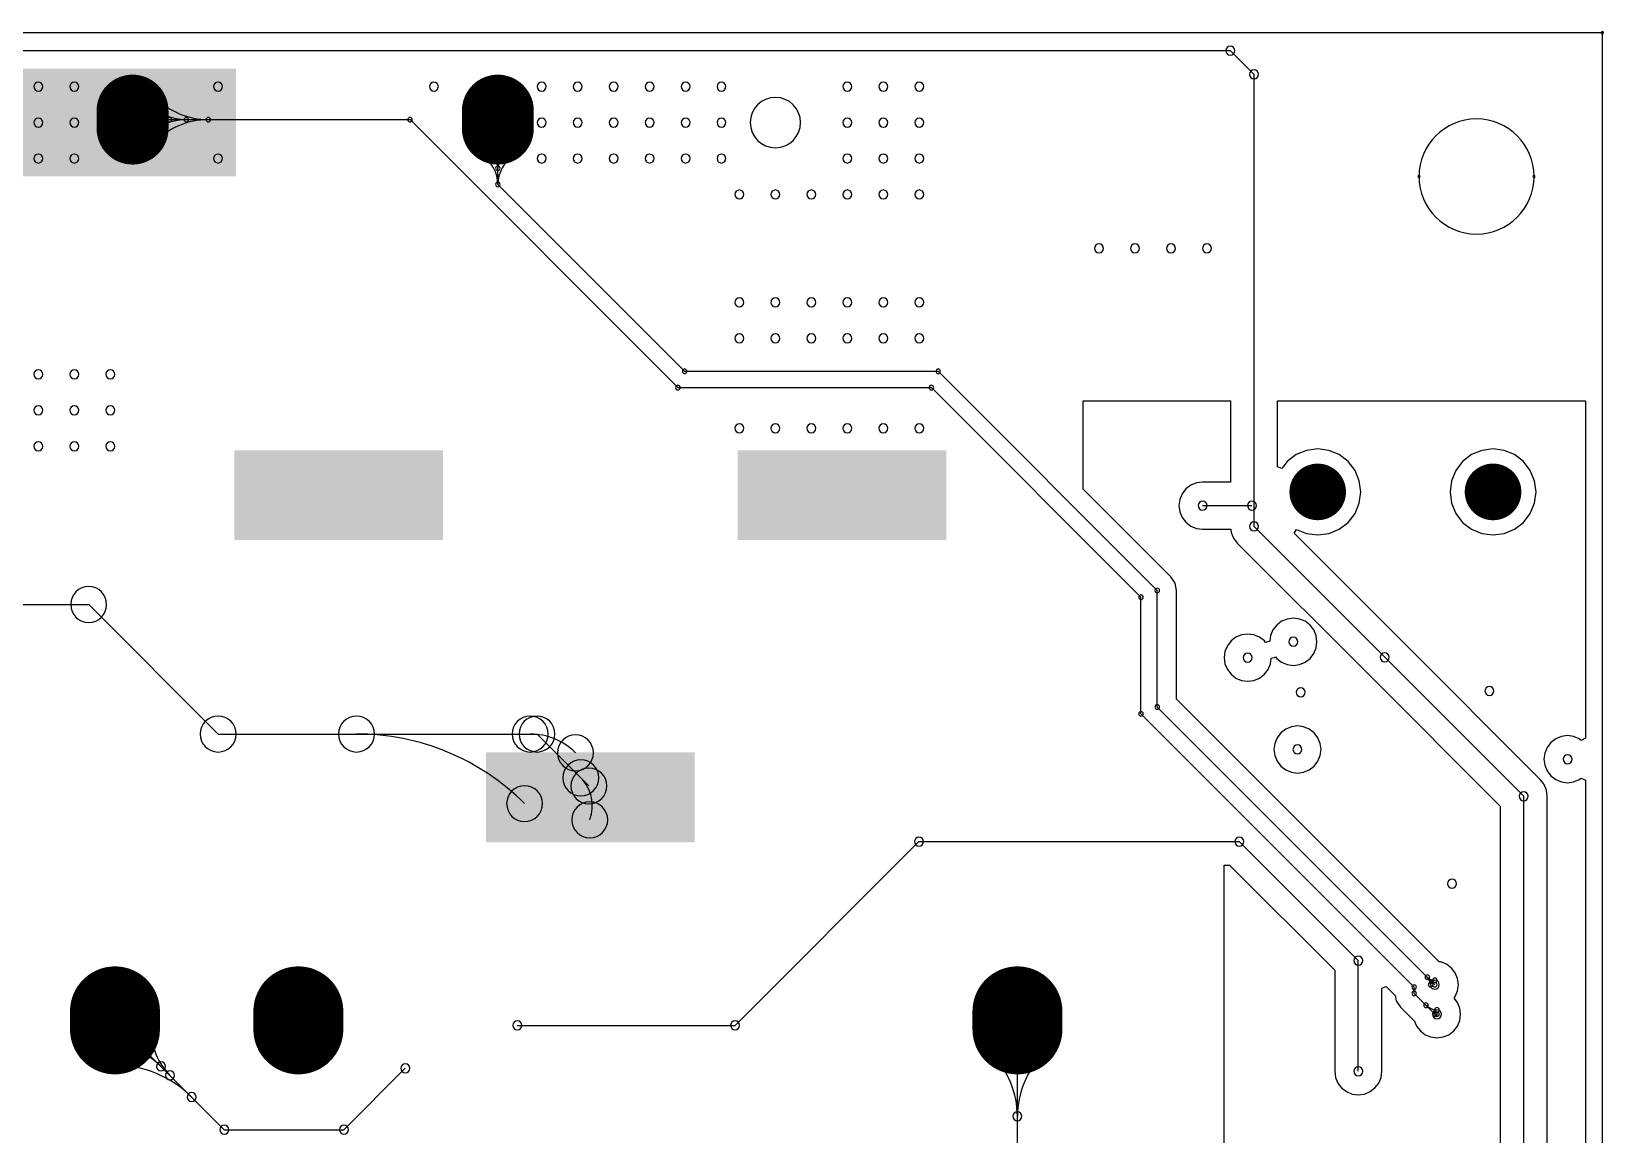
# Model space of a CAD drawing. Header units: inches. Extents: x 32166 to 66782, y 2386 to 7162.
# Drawn here: x 33977.5 to 34174.3, y 3214.7 to 3352.7 of the extents above; entities that cross this region are included whole.
import ezdxf

# ---------------------------------------------------------------- set-up
doc = ezdxf.new("R2010")
doc.units = ezdxf.units.IN
doc.header["$LTSCALE"] = 0.64311
doc.header["$MEASUREMENT"] = 0
for name, color, linetype in [('KEEPOUTLAYER', 6, 'CONTINUOUS'), ('MIDLAYER2', 76, 'CONTINUOUS'), ('MULTILAYER', 9, 'CONTINUOUS')]:
    doc.layers.add(name, color=color, linetype=linetype)

msp = doc.modelspace()

# ---------------------------------------------------------------- linework, layer by layer
at = {"layer": 'KEEPOUTLAYER'}
for p in [(32666.61, 3352.51), (34174.11, 3145.51)]:
    msp.add_line(p, (34174.11, 3352.51), dxfattribs=at)
for centre, radius, start, end in [((34174.11, 3352.51), 0.143, 0, 180), ((34174.11, 3352.51), 0.143, 180, 0), ((34174.11, 3352.51), 0.112, 0, 180), ((34174.11, 3352.51), 0.112, 180, 0), ((34158.36, 3334.51), 7.2, 0, 180), ((34151.16, 3334.51), 0.143, 0, 180), ((34151.16, 3334.51), 0.143, 180, 0), ((34158.36, 3334.51), 7.2, 180, 0), ((34165.56, 3334.51), 0.143, 0, 180), ((34165.56, 3334.51), 0.143, 180, 0)]:
    msp.add_arc(centre, radius, start, end, dxfattribs=at)
at = {"layer": 'MIDLAYER2'}
for p, q in [((33876.12, 3350.26), (34127.54, 3350.26)), ((34127.54, 3350.26), (34130.51, 3347.29)), ((34130.51, 3290.73), (34130.51, 3347.29)), ((33993.44, 3341.62), (34024.88, 3341.62)), ((34024.88, 3341.62), (34058.41, 3308.1)), ((34035.87, 3333.52), (34035.87, 3341.62)), ((34035.87, 3333.52), (34059.25, 3310.14)), ((34059.25, 3310.14), (34090.98, 3310.14)), ((34090.98, 3310.14), (34118.4, 3282.72)), ((34058.41, 3308.1), (34090.13, 3308.1)), ((34090.13, 3308.1), (34116.36, 3281.87)), ((34109.13, 3295.41), (34109.13, 3306.43)), ((34109.13, 3306.43), (34127.56, 3306.43)), ((34127.56, 3306.43), (34127.56, 3296.29)), ((34133.46, 3298.17), (34133.46, 3306.43)), ((34133.46, 3306.43), (34171.99, 3306.43)), ((34171.99, 3306.43), (34171.99, 3264.23)), ((34135.79, 3299.71), (34134.67, 3298.86)), ((34137.09, 3300.25), (34135.79, 3299.71)), ((34138.48, 3300.44), (34137.09, 3300.25)), ((34139.87, 3300.25), (34138.48, 3300.44)), ((34141.17, 3299.71), (34139.87, 3300.25)), ((34142.29, 3298.86), (34141.17, 3299.71)), ((34157.73, 3299.71), (34156.61, 3298.86)), ((34159.03, 3300.25), (34157.73, 3299.71)), ((34160.43, 3300.44), (34159.03, 3300.25)), ((34161.82, 3300.25), (34160.43, 3300.44)), ((34163.12, 3299.71), (34161.82, 3300.25)), ((34164.24, 3298.86), (34163.12, 3299.71)), ((34134, 3297.98), (34133.46, 3298.17)), ((34134.67, 3298.86), (34134, 3297.98)), ((34143.15, 3297.74), (34142.29, 3298.86)), ((34143.69, 3296.44), (34143.15, 3297.74)), ((34155.76, 3297.74), (34155.22, 3296.44)), ((34156.61, 3298.86), (34155.76, 3297.74)), ((34165.09, 3297.74), (34164.24, 3298.86)), ((34165.63, 3296.44), (34165.09, 3297.74)), ((34122.59, 3295.89), (34121.98, 3295.42)), ((34123.31, 3296.19), (34122.59, 3295.89)), ((34124.07, 3296.29), (34123.31, 3296.19)), ((34127.56, 3296.29), (34124.07, 3296.29)), ((34143.87, 3295.05), (34143.69, 3296.44)), ((34155.22, 3296.44), (34155.04, 3295.05)), ((34165.81, 3295.05), (34165.63, 3296.44)), ((34120.11, 3284.43), (34109.13, 3295.41)), ((34121.22, 3294.1), (34121.12, 3293.34)), ((34121.51, 3294.81), (34121.22, 3294.1)), ((34121.98, 3295.42), (34121.51, 3294.81)), ((34143.69, 3293.65), (34143.87, 3295.05)), ((34155.04, 3295.05), (34155.22, 3293.65)), ((34165.63, 3293.65), (34165.81, 3295.05)), ((34121.12, 3293.34), (34121.22, 3292.57)), ((34121.22, 3292.57), (34121.51, 3291.86)), ((34121.51, 3291.86), (34121.98, 3291.25)), ((34124.07, 3293.34), (34130.24, 3293.34)), ((34142.29, 3291.24), (34143.15, 3292.35)), ((34143.15, 3292.35), (34143.69, 3293.65)), ((34155.22, 3293.65), (34155.76, 3292.35)), ((34155.76, 3292.35), (34156.61, 3291.24)), ((34164.24, 3291.24), (34165.09, 3292.35)), ((34165.09, 3292.35), (34165.63, 3293.65)), ((34121.98, 3291.25), (34122.59, 3290.78)), ((34122.59, 3290.78), (34123.31, 3290.49)), ((34123.31, 3290.49), (34124.07, 3290.39)), ((34124.07, 3290.39), (34127.6, 3290.39)), ((34127.6, 3290.39), (34127.66, 3289.96)), ((34127.66, 3289.96), (34127.78, 3289.67)), ((34130.51, 3290.73), (34146.87, 3274.37)), ((34135.53, 3289.88), (34135.84, 3290.35)), ((34148.95, 3276.46), (34135.53, 3289.88)), ((34135.84, 3290.35), (34137.09, 3289.84)), ((34137.09, 3289.84), (34138.48, 3289.66)), ((34138.48, 3289.66), (34139.87, 3289.84)), ((34139.87, 3289.84), (34141.17, 3290.38)), ((34141.17, 3290.38), (34142.29, 3291.24)), ((34156.61, 3291.24), (34157.73, 3290.38)), ((34157.73, 3290.38), (34159.03, 3289.84)), ((34159.03, 3289.84), (34160.43, 3289.66)), ((34160.43, 3289.66), (34161.82, 3289.84)), ((34161.82, 3289.84), (34163.12, 3290.38)), ((34163.12, 3290.38), (34164.24, 3291.24)), ((34127.78, 3289.67), (34127.95, 3289.25)), ((34127.95, 3289.25), (34128.42, 3288.64)), ((34128.42, 3288.64), (34144.78, 3272.28)), ((34120.64, 3283.64), (34120.11, 3284.43)), ((34118.4, 3268.14), (34118.4, 3282.72)), ((34120.82, 3282.72), (34120.64, 3283.64)), ((34120.82, 3269.14), (34120.82, 3282.72)), ((33946.85, 3280.96), (33984.66, 3280.96)), ((33984.66, 3280.96), (34000.86, 3264.76)), ((34116.36, 3267.29), (34116.36, 3281.87)), ((34133.35, 3278.39), (34132.88, 3277.78)), ((34133.96, 3278.86), (34133.35, 3278.39)), ((34134.67, 3279.15), (34133.96, 3278.86)), ((34135.44, 3279.25), (34134.67, 3279.15)), ((34136.2, 3279.15), (34135.44, 3279.25)), ((34136.91, 3278.86), (34136.2, 3279.15)), ((34137.52, 3278.39), (34136.91, 3278.86)), ((34137.99, 3277.78), (34137.52, 3278.39)), ((34127.63, 3276.41), (34127.17, 3275.8)), ((34128.25, 3276.88), (34127.63, 3276.41)), ((34128.96, 3277.17), (34128.25, 3276.88)), ((34129.72, 3277.27), (34128.96, 3277.17)), ((34130.48, 3277.17), (34129.72, 3277.27)), ((34131.2, 3276.88), (34130.48, 3277.17)), ((34131.81, 3276.41), (34131.2, 3276.88)), ((34131.94, 3276.23), (34131.81, 3276.41)), ((34131.95, 3276.23), (34131.94, 3276.23)), ((34132.5, 3276.38), (34131.95, 3276.23)), ((34132.59, 3277.07), (34132.5, 3276.38)), ((34132.88, 3277.78), (34132.59, 3277.07)), ((34138.28, 3277.07), (34137.99, 3277.78)), ((34138.39, 3276.3), (34138.28, 3277.07)), ((34138.28, 3275.54), (34138.39, 3276.3)), ((34166.34, 3259.06), (34148.95, 3276.46)), ((34148.95, 3276.46), (34148.95, 3276.46)), ((34126.87, 3275.09), (34126.77, 3274.32)), ((34126.77, 3274.32), (34126.87, 3273.56)), ((34127.17, 3275.8), (34126.87, 3275.09)), ((34132.57, 3273.56), (34132.66, 3274.25)), ((34132.66, 3274.25), (34133.21, 3274.39)), ((34133.21, 3274.39), (34133.21, 3274.4)), ((34133.21, 3274.4), (34133.35, 3274.22)), ((34133.35, 3274.22), (34133.96, 3273.75)), ((34136.91, 3273.75), (34137.52, 3274.22)), ((34137.52, 3274.22), (34137.99, 3274.83)), ((34137.99, 3274.83), (34138.28, 3275.54)), ((34146.87, 3274.37), (34164.26, 3256.98)), ((34126.87, 3273.56), (34127.17, 3272.85)), ((34127.17, 3272.85), (34127.63, 3272.24)), ((34127.63, 3272.24), (34128.25, 3271.77)), ((34131.2, 3271.77), (34131.81, 3272.24)), ((34131.81, 3272.24), (34132.28, 3272.85)), ((34132.28, 3272.85), (34132.57, 3273.56)), ((34133.96, 3273.75), (34134.67, 3273.45)), ((34134.67, 3273.45), (34135.44, 3273.35)), ((34135.44, 3273.35), (34136.2, 3273.45)), ((34136.2, 3273.45), (34136.91, 3273.75)), ((34144.78, 3272.28), (34144.78, 3272.28)), ((34144.78, 3272.28), (34161.31, 3255.75)), ((34128.25, 3271.77), (34128.96, 3271.47)), ((34128.96, 3271.47), (34129.72, 3271.37)), ((34129.72, 3271.37), (34130.48, 3271.47)), ((34130.48, 3271.47), (34131.2, 3271.77)), ((34153.68, 3236.28), (34120.82, 3269.14)), ((34116.36, 3267.29), (34150.55, 3233.1)), ((34118.4, 3268.14), (34153.14, 3233.4)), ((34000.86, 3264.76), (34040.77, 3264.76)), ((34040.77, 3264.76), (34047.27, 3258.26)), ((34133.4, 3264.3), (34133.1, 3263.59)), ((34133.87, 3264.91), (34133.4, 3264.3)), ((34134.48, 3265.38), (34133.87, 3264.91)), ((34135.19, 3265.68), (34134.48, 3265.38)), ((34135.95, 3265.78), (34135.19, 3265.68)), ((34136.72, 3265.68), (34135.95, 3265.78)), ((34137.43, 3265.38), (34136.72, 3265.68)), ((34138.04, 3264.91), (34137.43, 3265.38)), ((34138.51, 3264.3), (34138.04, 3264.91)), ((34138.8, 3263.59), (34138.51, 3264.3)), ((34168.98, 3264.46), (34168.27, 3264.17)), ((34169.75, 3264.56), (34168.98, 3264.46)), ((34170.51, 3264.46), (34169.75, 3264.56)), ((34171.22, 3264.17), (34170.51, 3264.46)), ((34133.1, 3263.59), (34133, 3262.83)), ((34133, 3262.83), (34133.1, 3262.06)), ((34138.9, 3262.83), (34138.8, 3263.59)), ((34138.8, 3262.06), (34138.9, 3262.83)), ((34166.9, 3262.38), (34166.8, 3261.61)), ((34167.19, 3263.09), (34166.9, 3262.38)), ((34167.66, 3263.7), (34167.19, 3263.09)), ((34168.27, 3264.17), (34167.66, 3263.7)), ((34171.47, 3263.97), (34171.22, 3264.17)), ((34171.99, 3264.23), (34171.47, 3263.97)), ((34133.1, 3262.06), (34133.4, 3261.35)), ((34133.4, 3261.35), (34133.87, 3260.74)), ((34133.87, 3260.74), (34134.48, 3260.27)), ((34137.43, 3260.27), (34138.04, 3260.74)), ((34138.04, 3260.74), (34138.51, 3261.35)), ((34138.51, 3261.35), (34138.8, 3262.06)), ((34166.8, 3261.61), (34166.9, 3260.85)), ((34166.9, 3260.85), (34167.19, 3260.14)), ((34134.48, 3260.27), (34135.19, 3259.98)), ((34135.19, 3259.98), (34135.95, 3259.88)), ((34135.95, 3259.88), (34136.72, 3259.98)), ((34136.72, 3259.98), (34137.43, 3260.27)), ((34166.58, 3258.76), (34166.34, 3259.06)), ((34166.81, 3258.45), (34166.58, 3258.76)), ((34167.11, 3257.74), (34166.81, 3258.45)), ((34167.19, 3260.14), (34167.66, 3259.53)), ((34167.66, 3259.53), (34168.27, 3259.06)), ((34168.27, 3259.06), (34168.98, 3258.76)), ((34168.98, 3258.76), (34169.75, 3258.66)), ((34169.75, 3258.66), (34170.51, 3258.76)), ((34170.51, 3258.76), (34171.22, 3259.06)), ((34171.22, 3259.06), (34171.47, 3259.25)), ((34171.47, 3259.25), (34171.99, 3259)), ((34171.99, 3259), (34171.99, 3189.84)), ((34164.26, 3207.75), (34164.26, 3256.98)), ((34167.21, 3256.98), (34167.11, 3257.74)), ((34167.21, 3207.75), (34167.21, 3256.98)), ((34161.31, 3255.75), (34161.31, 3207.75)), ((34065.57, 3228.31), (34088.57, 3251.31)), ((34088.57, 3251.31), (34128.67, 3251.31)), ((34128.67, 3251.31), (34143.56, 3236.42)), ((34126.77, 3213.19), (34126.77, 3248.36)), ((34126.77, 3248.36), (34127.45, 3248.36)), ((34127.45, 3248.36), (34140.61, 3235.2)), ((34140.61, 3235.2), (34140.61, 3222.57)), ((34143.56, 3222.57), (34143.56, 3236.42)), ((34153.91, 3236.25), (34153.68, 3236.28)), ((34154.62, 3235.95), (34153.91, 3236.25)), ((34155.23, 3235.48), (34154.62, 3235.95)), ((34155.7, 3234.87), (34155.23, 3235.48)), ((34155.99, 3234.16), (34155.7, 3234.87)), ((34146.51, 3232.98), (34147.04, 3233.19)), ((34146.51, 3222.57), (34146.51, 3232.98)), ((34147.04, 3233.19), (34148.18, 3232.05)), ((34150.55, 3232.32), (34150.55, 3233.1)), ((34156.09, 3233.4), (34155.99, 3234.16)), ((34155.99, 3232.63), (34156.09, 3233.4)), ((34148.18, 3232.05), (34148.31, 3231.4)), ((34148.31, 3231.4), (34148.84, 3230.61)), ((34150.55, 3232.32), (34153.16, 3229.71)), ((34155.55, 3231.73), (34155.7, 3231.92)), ((34155.97, 3231.18), (34155.55, 3231.73)), ((34155.7, 3231.92), (34155.99, 3232.63)), ((34156.26, 3230.47), (34155.97, 3231.18)), ((33987.95, 3228.94), (34001.63, 3215.26)), ((34100.9, 3210.45), (34100.9, 3228.94)), ((34148.84, 3230.61), (34150.6, 3228.84)), ((34153.16, 3229.71), (34153.41, 3229.71)), ((34155.97, 3228.23), (34156.26, 3228.94)), ((34156.36, 3229.71), (34156.26, 3230.47)), ((34156.26, 3228.94), (34156.36, 3229.71)), ((34038.3, 3228.31), (34065.57, 3228.31)), ((34150.6, 3228.84), (34150.86, 3228.23)), ((34150.86, 3228.23), (34151.33, 3227.62)), ((34151.33, 3227.62), (34151.94, 3227.15)), ((34151.94, 3227.15), (34152.65, 3226.86)), ((34154.18, 3226.86), (34154.89, 3227.15)), ((34154.89, 3227.15), (34155.5, 3227.62)), ((34155.5, 3227.62), (34155.97, 3228.23)), ((34152.65, 3226.86), (34153.41, 3226.76)), ((34153.41, 3226.76), (34154.18, 3226.86)), ((34016.61, 3215.26), (34024.29, 3222.94)), ((34140.61, 3222.57), (34140.71, 3221.81)), ((34140.71, 3221.81), (34141, 3221.1)), ((34141, 3221.1), (34141.47, 3220.49)), ((34145.64, 3220.49), (34146.11, 3221.1)), ((34146.11, 3221.1), (34146.41, 3221.81)), ((34146.41, 3221.81), (34146.51, 3222.57)), ((34141.47, 3220.49), (34141.47, 3220.49)), ((34141.47, 3220.49), (34141.47, 3220.49)), ((34141.47, 3220.49), (34141.47, 3220.49)), ((34141.47, 3220.49), (34141.47, 3220.49)), ((34141.47, 3220.49), (34141.47, 3220.49)), ((34141.47, 3220.49), (34141.47, 3220.49)), ((34141.47, 3220.49), (34141.47, 3220.49)), ((34141.47, 3220.49), (34141.47, 3220.49)), ((34141.47, 3220.49), (34141.47, 3220.49)), ((34141.47, 3220.49), (34141.47, 3220.49)), ((34141.47, 3220.49), (34141.47, 3220.49)), ((34141.47, 3220.49), (34142.08, 3220.02)), ((34142.08, 3220.02), (34142.79, 3219.72)), ((34142.79, 3219.72), (34143.56, 3219.62)), ((34143.56, 3219.62), (34144.32, 3219.72)), ((34144.32, 3219.72), (34145.03, 3220.02)), ((34144.32, 3219.72), (34144.32, 3219.72)), ((34144.32, 3219.72), (34144.32, 3219.72)), ((34145.03, 3220.02), (34145.64, 3220.49)), ((34145.64, 3220.49), (34145.64, 3220.49)), ((34145.64, 3220.49), (34145.64, 3220.49)), ((34001.63, 3215.26), (34016.61, 3215.26))]:
    msp.add_line(p, q, dxfattribs=at)
for points, const_width in [([(33990.15, 3342.75), (33990.15, 3340.5)], 9), ([(34035.87, 3342.75), (34035.87, 3340.5)], 9), ([(33993.44, 3340.95), (33993.44, 3342.3)], 2.25), ([(33987.95, 3227.82), (33987.95, 3230.07)], 11.25), ([(34010.9, 3227.82), (34010.9, 3230.07)], 11.25), ([(34100.9, 3227.82), (34100.9, 3230.07)], 11.25)]:
    msp.add_lwpolyline(points, dxfattribs=dict(at, const_width=const_width))
for points, const_width in [([(33987.9, 3342.75, 1), (33992.4, 3342.75, 1)], 4.5), ([(34033.62, 3342.75, 1), (34038.12, 3342.75, 1)], 4.5), ([(33987.9, 3340.5, 1), (33992.4, 3340.5, 1)], 4.5), ([(34033.62, 3340.5, 1), (34038.12, 3340.5, 1)], 4.5), ([(33992.88, 3342.3, 1), (33994, 3342.3, 1)], 1.12), ([(33992.88, 3340.95, 1), (33994, 3340.95, 1)], 1.12), ([(34140.25, 3295.05, 1), (34136.71, 3295.05, 1)], 3.54), ([(34162.2, 3295.05, 1), (34158.65, 3295.05, 1)], 3.54), ([(33987.95, 3232.88, 1), (33987.95, 3227.25, 1)], 5.63), ([(34010.9, 3232.88, 1), (34010.9, 3227.25, 1)], 5.63), ([(34100.9, 3232.88, 1), (34100.9, 3227.25, 1)], 5.63), ([(33987.95, 3230.63, 1), (33987.95, 3225, 1)], 5.63), ([(34010.9, 3230.63, 1), (34010.9, 3225, 1)], 5.63), ([(34100.9, 3230.63, 1), (34100.9, 3225, 1)], 5.63)]:
    msp.add_lwpolyline(points, format="xyb", close=True, dxfattribs=dict(at, const_width=const_width))
for centre, radius, start, end in [((34127.54, 3350.26), 0.562, 0, 180), ((34127.54, 3350.26), 0.562, 0, 180), ((34127.54, 3350.26), 0.562, 180, 0), ((34127.54, 3350.26), 0.562, 180, 0), ((34130.51, 3347.29), 0.562, 0, 180), ((34130.51, 3347.29), 0.562, 0, 180), ((34130.51, 3347.29), 0.562, 180, 0), ((34130.51, 3347.29), 0.562, 180, 0), ((33978.36, 3345.76), 0.562, 0, 180), ((33978.36, 3345.76), 0.562, 180, 0), ((33982.86, 3345.76), 0.562, 0, 180), ((33982.86, 3345.76), 0.562, 180, 0), ((34000.86, 3345.76), 0.562, 0, 180), ((34000.86, 3345.76), 0.562, 180, 0), ((34027.86, 3345.76), 0.562, 0, 180), ((34027.86, 3345.76), 0.562, 180, 0), ((34041.36, 3345.76), 0.562, 0, 180), ((34041.36, 3345.76), 0.562, 180, 0), ((34045.86, 3345.76), 0.562, 0, 180), ((34045.86, 3345.76), 0.562, 180, 0), ((34050.36, 3345.76), 0.562, 0, 180), ((34050.36, 3345.76), 0.562, 180, 0), ((34054.86, 3345.76), 0.562, 0, 180), ((34054.86, 3345.76), 0.562, 180, 0), ((34059.36, 3345.76), 0.562, 0, 180), ((34059.36, 3345.76), 0.562, 180, 0), ((34063.86, 3345.76), 0.562, 0, 180), ((34063.86, 3345.76), 0.562, 180, 0), ((34079.61, 3345.76), 0.562, 0, 180), ((34079.61, 3345.76), 0.562, 180, 0), ((34084.11, 3345.76), 0.562, 0, 180), ((34084.11, 3345.76), 0.562, 180, 0), ((34088.61, 3345.76), 0.562, 0, 180), ((34088.61, 3345.76), 0.562, 180, 0), ((33992.12, 3343.59), 0.286, 0, 180), ((33992.12, 3343.59), 0.286, 180, 0), ((33996.88, 3348.35), 6.72, 224.9999, 269.9999), ((33992.93, 3344.4), 0.286, 0, 180), ((33992.93, 3344.4), 0.286, 180, 0), ((33999.64, 3351.11), 9.48, 225, 270), ((34070.61, 3341.26), 3.15, 0, 180), ((33978.36, 3341.26), 0.562, 0, 180), ((33978.36, 3341.26), 0.562, 180, 0), ((33982.86, 3341.26), 0.562, 0, 180), ((33982.86, 3341.26), 0.562, 180, 0), ((33996.88, 3334.9), 6.72, 90.0001, 135.0001), ((33999.64, 3332.14), 9.48, 90, 135), ((33993.44, 3341.62), 0.286, 0, 180), ((33993.44, 3341.62), 0.286, 180, 0), ((33993.83, 3342.01), 0.286, 0, 180), ((33993.83, 3342.01), 0.286, 180, 0), ((33993.83, 3341.23), 0.286, 0, 180), ((33993.83, 3341.23), 0.286, 180, 0), ((33994.77, 3342.96), 1.34, 224.9996, 269.9996), ((33994.77, 3340.29), 1.34, 90.0004, 135.0004), ((33994.77, 3341.62), 0.286, 0, 180), ((33994.77, 3341.62), 0.286, 0, 180), ((33994.77, 3341.62), 0.286, 180, 0), ((33994.77, 3341.62), 0.286, 180, 0), ((33996.88, 3341.62), 0.286, 0, 180), ((33996.88, 3341.62), 0.286, 0, 180), ((33996.88, 3341.62), 0.286, 180, 0), ((33996.88, 3341.62), 0.286, 180, 0), ((33999.64, 3341.62), 0.286, 0, 180), ((33999.64, 3341.62), 0.286, 0, 180), ((33999.64, 3341.62), 0.286, 180, 0), ((33999.64, 3341.62), 0.286, 180, 0), ((34024.88, 3341.62), 0.286, 0, 180), ((34024.88, 3341.62), 0.286, 0, 180), ((34024.88, 3341.62), 0.286, 180, 0), ((34024.88, 3341.62), 0.286, 180, 0), ((34035.87, 3341.62), 0.286, 0, 180), ((34035.87, 3341.62), 0.286, 180, 0), ((34041.36, 3341.26), 0.562, 0, 180), ((34041.36, 3341.26), 0.562, 180, 0), ((34045.86, 3341.26), 0.562, 0, 180), ((34045.86, 3341.26), 0.562, 180, 0), ((34050.36, 3341.26), 0.562, 0, 180), ((34050.36, 3341.26), 0.562, 180, 0), ((34054.86, 3341.26), 0.562, 0, 180), ((34054.86, 3341.26), 0.562, 180, 0), ((34059.36, 3341.26), 0.562, 0, 180), ((34059.36, 3341.26), 0.562, 180, 0), ((34063.86, 3341.26), 0.562, 0, 180), ((34063.86, 3341.26), 0.562, 180, 0), ((34070.61, 3341.26), 3.15, 180, 0), ((34079.61, 3341.26), 0.562, 0, 180), ((34079.61, 3341.26), 0.562, 180, 0), ((34084.11, 3341.26), 0.562, 0, 180), ((34084.11, 3341.26), 0.562, 180, 0), ((34088.61, 3341.26), 0.562, 0, 180), ((34088.61, 3341.26), 0.562, 180, 0), ((33992.12, 3339.65), 0.286, 0, 180), ((33992.12, 3339.65), 0.286, 180, 0), ((33992.93, 3338.84), 0.286, 0, 180), ((33978.36, 3336.76), 0.562, 0, 180), ((33982.86, 3336.76), 0.562, 0, 180), ((33992.93, 3338.84), 0.286, 180, 0), ((34000.86, 3336.76), 0.562, 0, 180), ((34033.84, 3337.14), 0.286, 0, 180), ((34033.84, 3337.14), 0.286, 180, 0), ((34031.65, 3333.52), 4.23, 0, 58.781), ((34034.43, 3338.11), 0.286, 0, 180), ((34034.43, 3338.11), 0.286, 180, 0), ((34032.88, 3335.55), 3, 0, 58.781), ((34038.87, 3335.55), 3, 121.219, 180), ((34040.1, 3333.52), 4.23, 121.219, 180), ((34037.32, 3338.11), 0.286, 0, 180), ((34037.32, 3338.11), 0.286, 180, 0), ((34037.91, 3337.14), 0.286, 0, 180), ((34037.91, 3337.14), 0.286, 180, 0), ((34041.36, 3336.76), 0.562, 0, 180), ((34045.86, 3336.76), 0.562, 0, 180), ((34050.36, 3336.76), 0.562, 0, 180), ((34054.86, 3336.76), 0.562, 0, 180), ((34059.36, 3336.76), 0.562, 0, 180), ((34063.86, 3336.76), 0.562, 0, 180), ((34079.61, 3336.76), 0.562, 0, 180), ((34084.11, 3336.76), 0.562, 0, 180), ((34088.61, 3336.76), 0.562, 0, 180), ((33978.36, 3336.76), 0.562, 180, 0), ((33982.86, 3336.76), 0.562, 180, 0), ((34000.86, 3336.76), 0.562, 180, 0), ((34035.87, 3335.55), 0.286, 0, 180), ((34035.87, 3335.55), 0.286, 0, 180), ((34035.87, 3335.55), 0.286, 180, 0), ((34035.87, 3335.55), 0.286, 180, 0), ((34041.36, 3336.76), 0.562, 180, 0), ((34045.86, 3336.76), 0.562, 180, 0), ((34050.36, 3336.76), 0.562, 180, 0), ((34054.86, 3336.76), 0.562, 180, 0), ((34059.36, 3336.76), 0.562, 180, 0), ((34063.86, 3336.76), 0.562, 180, 0), ((34079.61, 3336.76), 0.562, 180, 0), ((34084.11, 3336.76), 0.562, 180, 0), ((34088.61, 3336.76), 0.562, 180, 0), ((34035.87, 3333.52), 0.286, 0, 180), ((34035.87, 3333.52), 0.286, 0, 180), ((34035.87, 3333.52), 0.286, 0, 180), ((34035.87, 3333.52), 0.286, 0, 180), ((34035.87, 3333.52), 0.286, 180, 0), ((34035.87, 3333.52), 0.286, 180, 0), ((34035.87, 3333.52), 0.286, 180, 0), ((34035.87, 3333.52), 0.286, 180, 0), ((34066.11, 3332.26), 0.562, 0, 180), ((34066.11, 3332.26), 0.562, 180, 0), ((34070.61, 3332.26), 0.562, 0, 180), ((34070.61, 3332.26), 0.562, 180, 0), ((34075.11, 3332.26), 0.562, 0, 180), ((34075.11, 3332.26), 0.562, 180, 0), ((34079.61, 3332.26), 0.562, 0, 180), ((34079.61, 3332.26), 0.562, 180, 0), ((34084.11, 3332.26), 0.562, 0, 180), ((34084.11, 3332.26), 0.562, 180, 0), ((34088.61, 3332.26), 0.562, 0, 180), ((34088.61, 3332.26), 0.562, 180, 0), ((34111.11, 3325.51), 0.562, 0, 180), ((34111.11, 3325.51), 0.562, 180, 0), ((34115.61, 3325.51), 0.562, 0, 180), ((34115.61, 3325.51), 0.562, 180, 0), ((34120.11, 3325.51), 0.562, 0, 180), ((34120.11, 3325.51), 0.562, 180, 0), ((34124.61, 3325.51), 0.562, 0, 180), ((34124.61, 3325.51), 0.562, 180, 0), ((34066.11, 3318.76), 0.562, 0, 180), ((34066.11, 3318.76), 0.562, 180, 0), ((34070.61, 3318.76), 0.562, 0, 180), ((34070.61, 3318.76), 0.562, 180, 0), ((34075.11, 3318.76), 0.562, 0, 180), ((34075.11, 3318.76), 0.562, 180, 0), ((34079.61, 3318.76), 0.562, 0, 180), ((34079.61, 3318.76), 0.562, 180, 0), ((34084.11, 3318.76), 0.562, 0, 180), ((34084.11, 3318.76), 0.562, 180, 0), ((34088.61, 3318.76), 0.562, 0, 180), ((34088.61, 3318.76), 0.562, 180, 0), ((34066.11, 3314.26), 0.562, 0, 180), ((34066.11, 3314.26), 0.562, 180, 0), ((34070.61, 3314.26), 0.562, 0, 180), ((34070.61, 3314.26), 0.562, 180, 0), ((34075.11, 3314.26), 0.562, 0, 180), ((34075.11, 3314.26), 0.562, 180, 0), ((34079.61, 3314.26), 0.562, 0, 180), ((34079.61, 3314.26), 0.562, 180, 0), ((34084.11, 3314.26), 0.562, 0, 180), ((34084.11, 3314.26), 0.562, 180, 0), ((34088.61, 3314.26), 0.562, 0, 180), ((34088.61, 3314.26), 0.562, 180, 0), ((33978.36, 3309.76), 0.562, 0, 180), ((33978.36, 3309.76), 0.562, 180, 0), ((33982.86, 3309.76), 0.562, 0, 180), ((33982.86, 3309.76), 0.562, 180, 0), ((33987.36, 3309.76), 0.562, 0, 180), ((33987.36, 3309.76), 0.562, 180, 0), ((34059.25, 3310.14), 0.286, 0, 180), ((34059.25, 3310.14), 0.286, 0, 180), ((34059.25, 3310.14), 0.286, 180, 0), ((34059.25, 3310.14), 0.286, 180, 0), ((34090.98, 3310.14), 0.286, 0, 180), ((34090.98, 3310.14), 0.286, 0, 180), ((34090.98, 3310.14), 0.286, 180, 0), ((34090.98, 3310.14), 0.286, 180, 0), ((34058.41, 3308.1), 0.286, 0, 180), ((34058.41, 3308.1), 0.286, 0, 180), ((34058.41, 3308.1), 0.286, 180, 0), ((34058.41, 3308.1), 0.286, 180, 0), ((34090.13, 3308.1), 0.286, 0, 180), ((34090.13, 3308.1), 0.286, 0, 180), ((34090.13, 3308.1), 0.286, 180, 0), ((34090.13, 3308.1), 0.286, 180, 0), ((33978.36, 3305.26), 0.562, 0, 180), ((33982.86, 3305.26), 0.562, 0, 180), ((33987.36, 3305.26), 0.562, 0, 180), ((33978.36, 3305.26), 0.562, 180, 0), ((33982.86, 3305.26), 0.562, 180, 0), ((33987.36, 3305.26), 0.562, 180, 0), ((34066.11, 3303.01), 0.562, 0, 180), ((34066.11, 3303.01), 0.562, 180, 0), ((34070.61, 3303.01), 0.562, 0, 180), ((34070.61, 3303.01), 0.562, 180, 0), ((34075.11, 3303.01), 0.562, 0, 180), ((34075.11, 3303.01), 0.562, 180, 0), ((34079.61, 3303.01), 0.562, 0, 180), ((34079.61, 3303.01), 0.562, 180, 0), ((34084.11, 3303.01), 0.562, 0, 180), ((34084.11, 3303.01), 0.562, 180, 0), ((34088.61, 3303.01), 0.562, 0, 180), ((34088.61, 3303.01), 0.562, 180, 0), ((33978.36, 3300.76), 0.562, 0, 180), ((33978.36, 3300.76), 0.562, 180, 0), ((33982.86, 3300.76), 0.562, 0, 180), ((33982.86, 3300.76), 0.562, 180, 0), ((33987.36, 3300.76), 0.562, 0, 180), ((33987.36, 3300.76), 0.562, 180, 0), ((34124.07, 3293.34), 0.562, 0, 180), ((34124.07, 3293.34), 0.562, 0, 180), ((34130.24, 3293.34), 0.562, 0, 180), ((34124.07, 3293.34), 0.562, 180, 0), ((34124.07, 3293.34), 0.562, 180, 0), ((34130.24, 3293.34), 0.562, 180, 0), ((34130.51, 3290.73), 0.562, 0, 180), ((34130.51, 3290.73), 0.562, 0, 180), ((34130.51, 3290.73), 0.562, 180, 0), ((34130.51, 3290.73), 0.562, 180, 0), ((33984.66, 3280.96), 2.25, 0, 180), ((33984.66, 3280.96), 2.25, 0, 180), ((34116.36, 3281.87), 0.286, 0, 180), ((34116.36, 3281.87), 0.286, 0, 180), ((34118.4, 3282.72), 0.286, 0, 180), ((34118.4, 3282.72), 0.286, 0, 180), ((34118.4, 3282.72), 0.286, 180, 0), ((34118.4, 3282.72), 0.286, 180, 0), ((33984.66, 3280.96), 2.25, 180, 0), ((33984.66, 3280.96), 2.25, 180, 0), ((34116.36, 3281.87), 0.286, 180, 0), ((34116.36, 3281.87), 0.286, 180, 0), ((34135.44, 3276.3), 0.562, 0, 180), ((34135.44, 3276.3), 0.562, 180, 0), ((34129.72, 3274.32), 0.562, 0, 180), ((34129.72, 3274.32), 0.562, 180, 0), ((34146.87, 3274.37), 0.562, 0, 180), ((34146.87, 3274.37), 0.562, 0, 180), ((34146.87, 3274.37), 0.562, 0, 180), ((34146.87, 3274.37), 0.562, 180, 0), ((34146.87, 3274.37), 0.562, 180, 0), ((34146.87, 3274.37), 0.562, 180, 0), ((34136.36, 3269.98), 0.562, 0, 180), ((34159.98, 3270.16), 0.562, 0, 180), ((34118.4, 3268.14), 0.286, 0, 180), ((34118.4, 3268.14), 0.286, 0, 180), ((34136.36, 3269.98), 0.562, 180, 0), ((34159.98, 3270.16), 0.562, 180, 0), ((34000.86, 3264.76), 2.25, 0, 180), ((34000.86, 3264.76), 2.25, 0, 180), ((34018.18, 3264.76), 2.25, 0, 180), ((34039.91, 3264.76), 2.25, 0, 180), ((34040.77, 3264.76), 2.25, 0, 180), ((34040.77, 3264.76), 2.25, 0, 180), ((34116.36, 3267.29), 0.286, 0, 180), ((34116.36, 3267.29), 0.286, 0, 180), ((34116.36, 3267.29), 0.286, 180, 0), ((34116.36, 3267.29), 0.286, 180, 0), ((34118.4, 3268.14), 0.286, 180, 0), ((34118.4, 3268.14), 0.286, 180, 0), ((34000.86, 3264.76), 2.25, 180, 0), ((34000.86, 3264.76), 2.25, 180, 0), ((34018.18, 3264.76), 2.25, 180, 0), ((34018.18, 3235.02), 29.75, 45, 90), ((34039.91, 3264.76), 2.25, 180, 0), ((34040.77, 3264.76), 2.25, 180, 0), ((34040.77, 3264.76), 2.25, 180, 0), ((34039.91, 3256.74), 8.02, 45, 90), ((34045.58, 3262.41), 2.25, 0, 180), ((34045.58, 3262.41), 2.25, 180, 0), ((34135.95, 3262.83), 0.562, 0, 180), ((34135.95, 3262.83), 0.562, 180, 0), ((34046.25, 3259.28), 2.25, 0, 180), ((34047.27, 3258.26), 2.25, 0, 180), ((34169.75, 3261.61), 0.562, 0, 180), ((34169.75, 3261.61), 0.562, 180, 0), ((34046.25, 3259.28), 2.25, 180, 0), ((34042.76, 3255.79), 4.93, 339.0939, 44.9999), ((34039.22, 3256.05), 2.25, 0, 180), ((34047.27, 3258.26), 2.25, 180, 0), ((34164.26, 3256.98), 0.562, 0, 180), ((34164.26, 3256.98), 0.562, 0, 180), ((34164.26, 3256.98), 0.562, 180, 0), ((34164.26, 3256.98), 0.562, 180, 0), ((34039.22, 3256.05), 2.25, 180, 0), ((34047.37, 3254.03), 2.25, 0, 180), ((34047.37, 3254.03), 2.25, 180, 0), ((34088.57, 3251.31), 0.562, 0, 180), ((34088.57, 3251.31), 0.562, 0, 180), ((34088.57, 3251.31), 0.562, 180, 0), ((34088.57, 3251.31), 0.562, 180, 0), ((34128.67, 3251.31), 0.562, 0, 180), ((34128.67, 3251.31), 0.562, 0, 180), ((34128.67, 3251.31), 0.562, 180, 0), ((34128.67, 3251.31), 0.562, 180, 0), ((34155.3, 3246.04), 0.562, 0, 180), ((34155.3, 3246.04), 0.562, 180, 0), ((34143.56, 3236.42), 0.562, 0, 180), ((34143.56, 3236.42), 0.562, 0, 180), ((34143.56, 3236.42), 0.562, 180, 0), ((34143.56, 3236.42), 0.562, 180, 0), ((34150.55, 3233.1), 0.286, 0, 180), ((34150.55, 3233.1), 0.286, 0, 180), ((34150.55, 3233.1), 0.286, 180, 0), ((34150.55, 3233.1), 0.286, 180, 0), ((34152.2, 3234.34), 0.286, 0, 180), ((34152.2, 3234.34), 0.286, 0, 180), ((34152.2, 3234.34), 0.286, 180, 0), ((34152.2, 3234.34), 0.286, 180, 0), ((34153.14, 3235.29), 1.34, 224.9996, 269.9996), ((34151.25, 3233.4), 1.34, 0.0004, 45.0004), ((34152.59, 3233.4), 0.286, 0, 180), ((34152.59, 3233.4), 0.286, 180, 0), ((34153.14, 3233.4), 0.562, 0, 180), ((34153.14, 3233.4), 0.562, 180, 0), ((34153.14, 3233.95), 0.286, 0, 180), ((34153.14, 3233.95), 0.286, 180, 0), ((34153.14, 3233.4), 0.286, 0, 180), ((34153.14, 3233.4), 0.286, 180, 0), ((34150.55, 3232.32), 0.286, 0, 180), ((34150.55, 3232.32), 0.286, 0, 180), ((34150.55, 3232.32), 0.286, 180, 0), ((34150.55, 3232.32), 0.286, 180, 0), ((34152.04, 3230.83), 0.286, 0, 180), ((34152.04, 3230.83), 0.286, 180, 0), ((34153.41, 3232.2), 1.94, 224.9997, 269.9997), ((33987.95, 3228.94), 0.562, 0, 180), ((33987.95, 3228.94), 0.562, 180, 0), ((34038.3, 3228.31), 0.562, 0, 180), ((34038.3, 3228.31), 0.562, 0, 180), ((34065.57, 3228.31), 0.562, 0, 180), ((34065.57, 3228.31), 0.562, 0, 180), ((34100.9, 3228.94), 0.562, 0, 180), ((34100.9, 3228.94), 0.562, 180, 0), ((34153.41, 3229.71), 0.562, 0, 180), ((34153.41, 3229.71), 0.562, 180, 0), ((34153.16, 3229.71), 0.286, 0, 180), ((34153.16, 3229.71), 0.286, 0, 180), ((34153.16, 3229.71), 0.286, 180, 0), ((34153.16, 3229.71), 0.286, 180, 0), ((34153.41, 3230.26), 0.286, 0, 180), ((34153.41, 3230.26), 0.286, 180, 0), ((34153.41, 3229.71), 0.286, 0, 180), ((34153.41, 3229.71), 0.286, 180, 0), ((33992.45, 3227.82), 0.562, 0, 180), ((33992.45, 3227.82), 0.562, 180, 0), ((34000.6, 3227.82), 8.15, 180.0001, 225.0001), ((34038.3, 3228.31), 0.562, 180, 0), ((34038.3, 3228.31), 0.562, 180, 0), ((34065.57, 3228.31), 0.562, 180, 0), ((34065.57, 3228.31), 0.562, 180, 0), ((33987.95, 3225.57), 0.562, 0, 180), ((33987.95, 3225.57), 0.562, 180, 0), ((33987.95, 3217.42), 8.15, 44.9999, 89.9999), ((34097.72, 3224.63), 0.562, 0, 180), ((34097.72, 3224.63), 0.562, 0, 180), ((34104.08, 3224.63), 0.562, 0, 180), ((34104.08, 3224.63), 0.562, 0, 180), ((33987.95, 3223.32), 0.562, 0, 180), ((33987.95, 3223.32), 0.562, 180, 0), ((33987.95, 3209.74), 13.58, 45, 90), ((33993.71, 3223.18), 0.562, 0, 180), ((33993.71, 3223.18), 0.562, 180, 0), ((34024.29, 3222.94), 0.562, 0, 180), ((34024.29, 3222.94), 0.562, 0, 180), ((34024.29, 3222.94), 0.562, 180, 0), ((34024.29, 3222.94), 0.562, 180, 0), ((34097.72, 3224.63), 0.562, 180, 0), ((34097.72, 3224.63), 0.562, 180, 0), ((34090.03, 3216.95), 10.86, 0, 45), ((34090.03, 3216.95), 10.86, 0, 45), ((34111.76, 3216.95), 10.86, 135, 180), ((34111.76, 3216.95), 10.86, 135, 180), ((34104.08, 3224.63), 0.562, 180, 0), ((34104.08, 3224.63), 0.562, 180, 0), ((34143.56, 3222.57), 0.562, 0, 180), ((34143.56, 3222.57), 0.562, 0, 180), ((33994.83, 3222.06), 0.562, 0, 180), ((33994.83, 3222.06), 0.562, 180, 0), ((34143.56, 3222.57), 0.562, 180, 0), ((34143.56, 3222.57), 0.562, 180, 0), ((33997.55, 3219.34), 0.562, 0, 180), ((33997.55, 3219.34), 0.562, 180, 0), ((34100.9, 3216.95), 0.562, 0, 180), ((34100.9, 3216.95), 0.562, 0, 180), ((34100.9, 3216.95), 0.562, 0, 180), ((34100.9, 3216.95), 0.562, 0, 180), ((34001.63, 3215.26), 0.562, 0, 180), ((34001.63, 3215.26), 0.562, 0, 180), ((34001.63, 3215.26), 0.562, 180, 0), ((34001.63, 3215.26), 0.562, 180, 0), ((34016.61, 3215.26), 0.562, 0, 180), ((34016.61, 3215.26), 0.562, 0, 180), ((34016.61, 3215.26), 0.562, 180, 0), ((34016.61, 3215.26), 0.562, 180, 0), ((34100.9, 3216.95), 0.562, 180, 0), ((34100.9, 3216.95), 0.562, 180, 0), ((34100.9, 3216.95), 0.562, 180, 0), ((34100.9, 3216.95), 0.562, 180, 0)]:
    msp.add_arc(centre, radius, start, end, dxfattribs=at)
for points in [[(33880.58, 3334.51), (34003.11, 3334.51), (33880.58, 3348.01), (34003.11, 3348.01)], [(34028.99, 3300.27), (34002.89, 3300.27), (34028.99, 3289.02), (34002.89, 3289.02)], [(34091.99, 3300.27), (34065.89, 3300.27), (34091.99, 3289.02), (34065.89, 3289.02)], [(34034.39, 3251.22), (34060.49, 3251.22), (34034.39, 3262.47), (34060.49, 3262.47)]]:
    msp.add_solid(points, dxfattribs=at)
at = {"layer": 'MULTILAYER'}
for points, const_width in [([(33990.15, 3342.75), (33990.15, 3340.5)], 9), ([(34035.87, 3342.75), (34035.87, 3340.5)], 9), ([(33993.44, 3340.95), (33993.44, 3342.3)], 2.25), ([(33987.95, 3227.82), (33987.95, 3230.07)], 11.25), ([(34010.9, 3227.82), (34010.9, 3230.07)], 11.25), ([(34100.9, 3227.82), (34100.9, 3230.07)], 11.25)]:
    msp.add_lwpolyline(points, dxfattribs=dict(at, const_width=const_width))
for points, const_width in [([(33987.9, 3342.75, 1), (33992.4, 3342.75, 1)], 4.5), ([(34033.62, 3342.75, 1), (34038.12, 3342.75, 1)], 4.5), ([(33987.9, 3340.5, 1), (33992.4, 3340.5, 1)], 4.5), ([(34033.62, 3340.5, 1), (34038.12, 3340.5, 1)], 4.5), ([(33992.88, 3342.3, 1), (33994, 3342.3, 1)], 1.12), ([(33992.88, 3340.95, 1), (33994, 3340.95, 1)], 1.12), ([(34140.25, 3295.05, 1), (34136.71, 3295.05, 1)], 3.54), ([(34162.2, 3295.05, 1), (34158.65, 3295.05, 1)], 3.54), ([(33987.95, 3232.88, 1), (33987.95, 3227.25, 1)], 5.63), ([(34010.9, 3232.88, 1), (34010.9, 3227.25, 1)], 5.63), ([(34100.9, 3232.88, 1), (34100.9, 3227.25, 1)], 5.63), ([(33987.95, 3230.63, 1), (33987.95, 3225, 1)], 5.63), ([(34010.9, 3230.63, 1), (34010.9, 3225, 1)], 5.63), ([(34100.9, 3230.63, 1), (34100.9, 3225, 1)], 5.63)]:
    msp.add_lwpolyline(points, format="xyb", close=True, dxfattribs=dict(at, const_width=const_width))
for centre, radius, start, end in [((33978.36, 3345.76), 0.562, 0, 180), ((33978.36, 3345.76), 0.562, 180, 0), ((33982.86, 3345.76), 0.562, 0, 180), ((33982.86, 3345.76), 0.562, 180, 0), ((34000.86, 3345.76), 0.562, 0, 180), ((34000.86, 3345.76), 0.562, 180, 0), ((34027.86, 3345.76), 0.562, 0, 180), ((34027.86, 3345.76), 0.562, 180, 0), ((34041.36, 3345.76), 0.562, 0, 180), ((34041.36, 3345.76), 0.562, 180, 0), ((34045.86, 3345.76), 0.562, 0, 180), ((34045.86, 3345.76), 0.562, 180, 0), ((34050.36, 3345.76), 0.562, 0, 180), ((34050.36, 3345.76), 0.562, 180, 0), ((34054.86, 3345.76), 0.562, 0, 180), ((34054.86, 3345.76), 0.562, 180, 0), ((34059.36, 3345.76), 0.562, 0, 180), ((34059.36, 3345.76), 0.562, 180, 0), ((34063.86, 3345.76), 0.562, 0, 180), ((34063.86, 3345.76), 0.562, 180, 0), ((34079.61, 3345.76), 0.562, 0, 180), ((34079.61, 3345.76), 0.562, 180, 0), ((34084.11, 3345.76), 0.562, 0, 180), ((34084.11, 3345.76), 0.562, 180, 0), ((34088.61, 3345.76), 0.562, 0, 180), ((34088.61, 3345.76), 0.562, 180, 0), ((34070.61, 3341.26), 3.15, 0, 180), ((33978.36, 3341.26), 0.562, 0, 180), ((33978.36, 3341.26), 0.562, 180, 0), ((33982.86, 3341.26), 0.562, 0, 180), ((33982.86, 3341.26), 0.562, 180, 0), ((34041.36, 3341.26), 0.562, 0, 180), ((34041.36, 3341.26), 0.562, 180, 0), ((34045.86, 3341.26), 0.562, 0, 180), ((34045.86, 3341.26), 0.562, 180, 0), ((34050.36, 3341.26), 0.562, 0, 180), ((34050.36, 3341.26), 0.562, 180, 0), ((34054.86, 3341.26), 0.562, 0, 180), ((34054.86, 3341.26), 0.562, 180, 0), ((34059.36, 3341.26), 0.562, 0, 180), ((34059.36, 3341.26), 0.562, 180, 0), ((34063.86, 3341.26), 0.562, 0, 180), ((34063.86, 3341.26), 0.562, 180, 0), ((34070.61, 3341.26), 3.15, 180, 0), ((34079.61, 3341.26), 0.562, 0, 180), ((34079.61, 3341.26), 0.562, 180, 0), ((34084.11, 3341.26), 0.562, 0, 180), ((34084.11, 3341.26), 0.562, 180, 0), ((34088.61, 3341.26), 0.562, 0, 180), ((34088.61, 3341.26), 0.562, 180, 0), ((33978.36, 3336.76), 0.562, 0, 180), ((33982.86, 3336.76), 0.562, 0, 180), ((34000.86, 3336.76), 0.562, 0, 180), ((34041.36, 3336.76), 0.562, 0, 180), ((34045.86, 3336.76), 0.562, 0, 180), ((34050.36, 3336.76), 0.562, 0, 180), ((34054.86, 3336.76), 0.562, 0, 180), ((34059.36, 3336.76), 0.562, 0, 180), ((34063.86, 3336.76), 0.562, 0, 180), ((34079.61, 3336.76), 0.562, 0, 180), ((34084.11, 3336.76), 0.562, 0, 180), ((34088.61, 3336.76), 0.562, 0, 180), ((33978.36, 3336.76), 0.562, 180, 0), ((33982.86, 3336.76), 0.562, 180, 0), ((34000.86, 3336.76), 0.562, 180, 0), ((34041.36, 3336.76), 0.562, 180, 0), ((34045.86, 3336.76), 0.562, 180, 0), ((34050.36, 3336.76), 0.562, 180, 0), ((34054.86, 3336.76), 0.562, 180, 0), ((34059.36, 3336.76), 0.562, 180, 0), ((34063.86, 3336.76), 0.562, 180, 0), ((34079.61, 3336.76), 0.562, 180, 0), ((34084.11, 3336.76), 0.562, 180, 0), ((34088.61, 3336.76), 0.562, 180, 0), ((34066.11, 3332.26), 0.562, 0, 180), ((34066.11, 3332.26), 0.562, 180, 0), ((34070.61, 3332.26), 0.562, 0, 180), ((34070.61, 3332.26), 0.562, 180, 0), ((34075.11, 3332.26), 0.562, 0, 180), ((34075.11, 3332.26), 0.562, 180, 0), ((34079.61, 3332.26), 0.562, 0, 180), ((34079.61, 3332.26), 0.562, 180, 0), ((34084.11, 3332.26), 0.562, 0, 180), ((34084.11, 3332.26), 0.562, 180, 0), ((34088.61, 3332.26), 0.562, 0, 180), ((34088.61, 3332.26), 0.562, 180, 0), ((34111.11, 3325.51), 0.562, 0, 180), ((34111.11, 3325.51), 0.562, 180, 0), ((34115.61, 3325.51), 0.562, 0, 180), ((34115.61, 3325.51), 0.562, 180, 0), ((34120.11, 3325.51), 0.562, 0, 180), ((34120.11, 3325.51), 0.562, 180, 0), ((34124.61, 3325.51), 0.562, 0, 180), ((34124.61, 3325.51), 0.562, 180, 0), ((34066.11, 3318.76), 0.562, 0, 180), ((34066.11, 3318.76), 0.562, 180, 0), ((34070.61, 3318.76), 0.562, 0, 180), ((34070.61, 3318.76), 0.562, 180, 0), ((34075.11, 3318.76), 0.562, 0, 180), ((34075.11, 3318.76), 0.562, 180, 0), ((34079.61, 3318.76), 0.562, 0, 180), ((34079.61, 3318.76), 0.562, 180, 0), ((34084.11, 3318.76), 0.562, 0, 180), ((34084.11, 3318.76), 0.562, 180, 0), ((34088.61, 3318.76), 0.562, 0, 180), ((34088.61, 3318.76), 0.562, 180, 0), ((34066.11, 3314.26), 0.562, 0, 180), ((34066.11, 3314.26), 0.562, 180, 0), ((34070.61, 3314.26), 0.562, 0, 180), ((34070.61, 3314.26), 0.562, 180, 0), ((34075.11, 3314.26), 0.562, 0, 180), ((34075.11, 3314.26), 0.562, 180, 0), ((34079.61, 3314.26), 0.562, 0, 180), ((34079.61, 3314.26), 0.562, 180, 0), ((34084.11, 3314.26), 0.562, 0, 180), ((34084.11, 3314.26), 0.562, 180, 0), ((34088.61, 3314.26), 0.562, 0, 180), ((34088.61, 3314.26), 0.562, 180, 0), ((33978.36, 3309.76), 0.562, 0, 180), ((33978.36, 3309.76), 0.562, 180, 0), ((33982.86, 3309.76), 0.562, 0, 180), ((33982.86, 3309.76), 0.562, 180, 0), ((33987.36, 3309.76), 0.562, 0, 180), ((33987.36, 3309.76), 0.562, 180, 0), ((33978.36, 3305.26), 0.562, 0, 180), ((33982.86, 3305.26), 0.562, 0, 180), ((33987.36, 3305.26), 0.562, 0, 180), ((33978.36, 3305.26), 0.562, 180, 0), ((33982.86, 3305.26), 0.562, 180, 0), ((33987.36, 3305.26), 0.562, 180, 0), ((34066.11, 3303.01), 0.562, 0, 180), ((34066.11, 3303.01), 0.562, 180, 0), ((34070.61, 3303.01), 0.562, 0, 180), ((34070.61, 3303.01), 0.562, 180, 0), ((34075.11, 3303.01), 0.562, 0, 180), ((34075.11, 3303.01), 0.562, 180, 0), ((34079.61, 3303.01), 0.562, 0, 180), ((34079.61, 3303.01), 0.562, 180, 0), ((34084.11, 3303.01), 0.562, 0, 180), ((34084.11, 3303.01), 0.562, 180, 0), ((34088.61, 3303.01), 0.562, 0, 180), ((34088.61, 3303.01), 0.562, 180, 0), ((33978.36, 3300.76), 0.562, 0, 180), ((33978.36, 3300.76), 0.562, 180, 0), ((33982.86, 3300.76), 0.562, 0, 180), ((33982.86, 3300.76), 0.562, 180, 0), ((33987.36, 3300.76), 0.562, 0, 180), ((33987.36, 3300.76), 0.562, 180, 0), ((34124.07, 3293.34), 0.562, 0, 180), ((34124.07, 3293.34), 0.562, 180, 0), ((34135.44, 3276.3), 0.562, 0, 180), ((34135.44, 3276.3), 0.562, 180, 0), ((34129.72, 3274.32), 0.562, 0, 180), ((34129.72, 3274.32), 0.562, 180, 0), ((34146.87, 3274.37), 0.562, 0, 180), ((34146.87, 3274.37), 0.562, 180, 0), ((34136.36, 3269.98), 0.562, 0, 180), ((34159.98, 3270.16), 0.562, 0, 180), ((34136.36, 3269.98), 0.562, 180, 0), ((34159.98, 3270.16), 0.562, 180, 0), ((34135.95, 3262.83), 0.562, 0, 180), ((34135.95, 3262.83), 0.562, 180, 0), ((34169.75, 3261.61), 0.562, 0, 180), ((34169.75, 3261.61), 0.562, 180, 0), ((34155.3, 3246.04), 0.562, 0, 180), ((34155.3, 3246.04), 0.562, 180, 0), ((34153.14, 3233.4), 0.562, 0, 180), ((34153.14, 3233.4), 0.562, 180, 0), ((34038.3, 3228.31), 0.562, 0, 180), ((34153.41, 3229.71), 0.562, 0, 180), ((34153.41, 3229.71), 0.562, 180, 0), ((34038.3, 3228.31), 0.562, 180, 0), ((34024.29, 3222.94), 0.562, 0, 180), ((34024.29, 3222.94), 0.562, 180, 0), ((34143.56, 3222.57), 0.562, 0, 180), ((34143.56, 3222.57), 0.562, 180, 0)]:
    msp.add_arc(centre, radius, start, end, dxfattribs=at)
for points in [[(34028.99, 3300.27), (34002.89, 3300.27), (34028.99, 3289.02), (34002.89, 3289.02)], [(34091.99, 3300.27), (34065.89, 3300.27), (34091.99, 3289.02), (34065.89, 3289.02)], [(34034.39, 3251.22), (34060.49, 3251.22), (34034.39, 3262.47), (34060.49, 3262.47)]]:
    msp.add_solid(points, dxfattribs=at)

doc.saveas('drawing.dxf')
